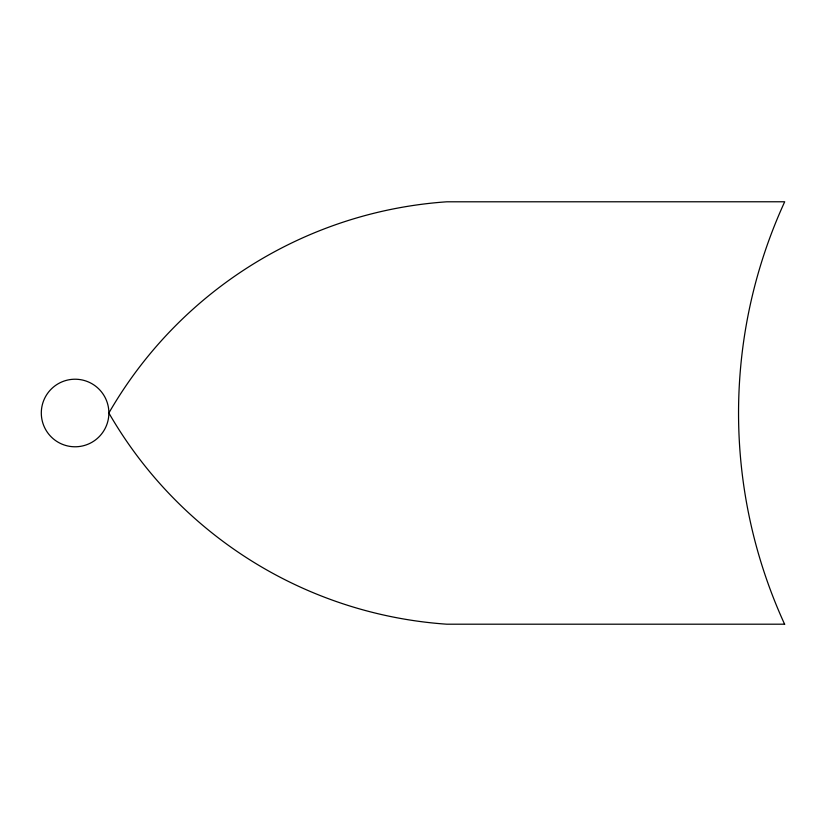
<?xml version="1.0" encoding="UTF-8"?>
<svg xmlns="http://www.w3.org/2000/svg" width="826" height="826" viewBox="0 0 826 826"><rect width="100%" height="100%" fill="white"/><g stroke="black" fill="none" stroke-linecap="round" stroke-linejoin="round"><path stroke-width="1.24" d="M784.7 624.198L446.794 624.198A423.511 423.511 0 0 1 108.877 413A33.794 33.794 0 0 0 58.192 383.739A33.794 33.794 0 0 0 58.192 442.261A33.794 33.794 0 0 0 108.877 413A423.511 423.511 0 0 1 446.794 201.802L784.7 201.771A506.865 506.865 0 0 0 784.617 624.229"/></g></svg>
